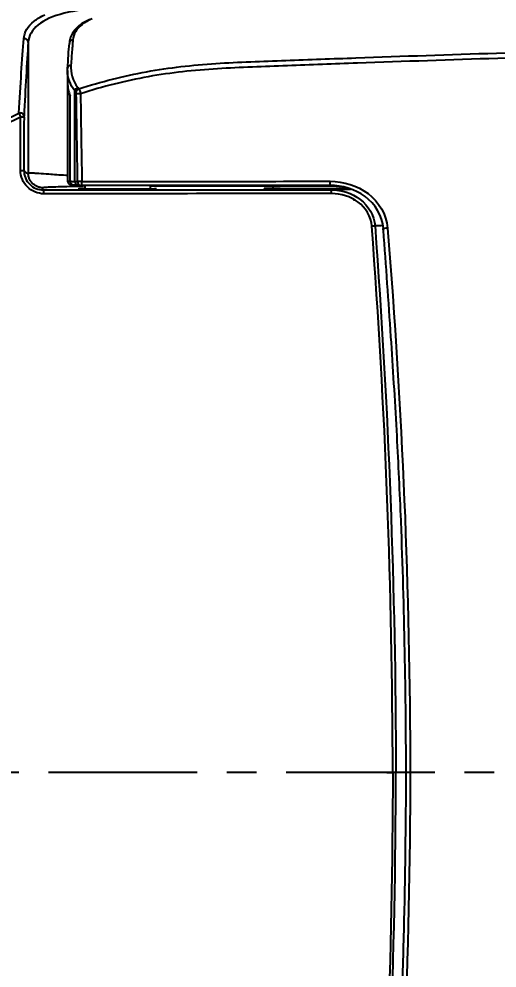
# Model space of a CAD drawing. Header units: millimetres. Extents: x 5 to 3846, y 5 to 2747.
# Drawn here: x 874.4 to 995, y 2278.5 to 2518.1 of the extents above; entities that cross this region are included whole.
import ezdxf

# ---------------------------------------------------------------- set-up
doc = ezdxf.new("R2010")
doc.units = ezdxf.units.MM
doc.linetypes.add('CENTER', pattern=[2, 1.25, -0.25, 0.25, -0.25])
doc.layers.get('0').update_dxf_attribs({"color": 255})
doc.dimstyles.new('ISO-25', dxfattribs={"dimtxt": 2.5, "dimasz": 2.5, "dimexe": 1.25, "dimexo": 0.625, "dimtad": 1, "dimdsep": 46, "dimtxsty": 'Standard', "dimcen": 2.5, "dimadec": 0, "dimazin": 0, "dimtfac": 1, "dimtmove": 0, "dimatfit": 3, "dimfxl": 1, "dimarcsym": 0})

# ---------------------------------------------------------------- blocks, each defined once
blk = doc.blocks.new('*D192')
at = {"color": 3, "lineweight": -2, "transparency": 16777216}
for p, q in [((714.82, 2331.88), (714.82, 2648.35)), ((1402.77, 2331.88), (1402.77, 2648.35)), ((731.07, 2640.23), (1386.52, 2640.23))]:
    blk.add_line(p, q, dxfattribs=at)
at = {"color": 3, "transparency": 16777216}
for points in [[(731.07, 2642.93), (731.07, 2637.52), (714.82, 2640.23)], [(1386.52, 2642.93), (1386.52, 2637.52), (1402.77, 2640.23)]]:
    blk.add_solid(points, dxfattribs=at)
at = {"layer": 'DEFPOINTS', "color": 0, "transparency": 16777216}
for p in [(1402.77, 2640.23), (714.82, 2327.82), (1402.77, 2327.81)]:
    blk.add_point(p, dxfattribs=at)
at = {"color": 3, "transparency": 16777216, "insert": (1058.79, 2656.48), "char_height": 19.5, "attachment_point": 5}
blk.add_mtext('688', dxfattribs=at)

msp = doc.modelspace()

# ---------------------------------------------------------------- linework, layer by layer
at = {"linetype": 'Continuous'}
for p, q in [((876.69, 2512.21), (876.69, 2479.27)), ((886.6, 2505.12), (886.6, 2502.04)), ((886.6, 2502.04), (886.6, 2477.27)), ((888.46, 2477.1), (888.46, 2499.96)), ((890.98, 2476.06), (890.98, 2475.21)), ((907.56, 2475.18), (907.57, 2476.08)), ((938.39, 2475.81), (938.39, 2475.24)), ((946.74, 2475.81), (938.39, 2475.81)), ((955.09, 2475.81), (946.74, 2475.81))]:
    msp.add_line(p, q, dxfattribs=at)
at = {"linetype": 'CENTER', "ltscale": 30}
msp.add_line((1519.31, 2327.82), (673.33, 2327.82), dxfattribs=at)
at = {"linetype": 'Continuous'}
msp.add_arc((890.09, 2477.06), 1, 267.3073, 270.0462, dxfattribs=at)
at = {"linetype": 'Continuous', "extrusion": (0, 0, -1)}
msp.add_arc((-937.89, 2475.81), 0.5, 144.5133, 180, dxfattribs=at)
at = {"linetype": 'Continuous'}
for centre, major_axis, ratio, start_param, end_param in [((875.69, 2512.21), (0.997, -0.08), 0.915973, 0.087089, 1.777726), ((888.06, 2511.93), (-0.997, 0.081), 0.918544, 4.876409, 6.371582), ((887.61, 2505.63), (-0.998, 0.064), 0.878126, 4.920987, 6.356196), ((889.39, 2499.96), (-0.799, -0.602), 0.843066, 4.353376, 5.553888), ((889.64, 2499.63), (-0.8, -0.6), 0.842486, 4.357484, 5.555391), ((889.74, 2499.21), (-1, -0.017), 0.044597, 4.578487, 5.916284), ((874.62, 2493.59), (-0.999, 0.047), 0.80417, 3.20034, 5.025422), ((874.61, 2493.31), (1, -0.002), 0.046493, 0.034944, 1.418495), ((889.39, 2477.1), (-0.047, -0.999), 0.933448, 4.756264, 6.283604), ((890.09, 2477.06), (-0.047, -0.999), 0.933448, 4.756262, 6.283161), ((890.09, 2477.06), (-1, -0.015), 0.038269, 4.577221, 5.916385), ((890.09, 2477.06), (-0.001, 1), 0.134323, 3.12398, 4.752189), ((952.78, 2477.1), (0, -1), 0.11183, 6.265622, 7.889825), ((953.09, 2473.99), (0.001, -1), 0.11198, 1.618618, 3.124029), ((963.29, 2465.78), (-0.997, -0.075), 0.024217, 3.573027, 4.601305), ((967.24, 2465.3), (-0.997, -0.082), 0.023166, 4.602609, 6.284064), ((967.24, 2465.3), (-0.997, -0.082), 0.023166, 0.000805, 0.401516)]:
    msp.add_ellipse(centre, major_axis=major_axis, ratio=ratio, start_param=start_param, end_param=end_param, dxfattribs=at)
for points, degree, knots in [([(761.03, 2479.95), (776.1, 2492.06), (792.58, 2501.7), (819.4, 2512.45), (828.69, 2515.4), (847.39, 2519.83), (856.83, 2521.33), (871.1, 2522.52), (875.87, 2522.74), (885.46, 2522.94), (890.26, 2522.93), (904.67, 2522.91), (914.27, 2522.89), (943.09, 2522.86), (962.3, 2522.87), (981.51, 2522.87)], 3, [0, 0, 0, 0, 0.25, 0.25, 0.375, 0.375, 0.5, 0.5, 0.5625, 0.5625, 0.625, 0.625, 0.75, 0.75, 1, 1, 1, 1]), ([(981.65, 2523.02), (962.43, 2523.02), (943.21, 2523.01), (914.38, 2523.04), (904.77, 2523.07), (885.55, 2523.09), (875.92, 2523.07), (856.92, 2521.49), (847.54, 2520.01), (829.02, 2515.65), (819.83, 2512.76), (801.96, 2505.65), (793.27, 2501.42), (776.71, 2491.78), (768.8, 2486.37), (761.28, 2480.35)], 3, [0, 0, 0, 0, 0.25, 0.25, 0.375, 0.375, 0.5, 0.5, 0.625, 0.625, 0.75, 0.75, 0.875, 0.875, 1, 1, 1, 1]), ([(907.67, 2521.38), (903.56, 2521.39), (899.52, 2521.26), (892.01, 2520.71), (888.58, 2520.28), (882.93, 2518.86), (880.68, 2517.87), (877.65, 2515.39), (876.82, 2513.9), (876.69, 2512.21)], 3, [0, 0, 0, 0, 0.25, 0.25, 0.5, 0.5, 0.75, 0.75, 1, 1, 1, 1]), ([(875.56, 2513.12), (875.71, 2514.82), (876.57, 2516.33), (878.9, 2518.16), (879.8, 2518.69), (880.86, 2519.17)], 3, [0, 0, 0, 0, 0.680334, 0.680334, 1, 1, 1, 1]), ([(892.23, 2517.98), (891.76, 2517.79), (890.73, 2517.3), (889.41, 2516.39), (888.25, 2515.23), (887.48, 2513.92), (887.12, 2512.83), (887.09, 2512.17), (887.1, 2512.01)], 3, [0, 0, 0, 0, 0.147398, 0.347683, 0.549268, 0.745305, 0.936173, 1, 1, 1, 1]), ([(892.78, 2518.13), (891.82, 2517.73), (891, 2517.27), (888.89, 2515.69), (888.1, 2514.37), (887.97, 2512.85)], 3, [0, 0, 0, 0, 0.319892, 0.319892, 1, 1, 1, 1]), ([(874.35, 2494.37), (874.54, 2497.95), (874.74, 2501.33), (875.14, 2507.66), (875.35, 2510.7), (875.56, 2513.12)], 3, [0, 0, 0, 0, 0.5, 0.5, 1, 1, 1, 1]), ([(876.69, 2512.21), (876.5, 2509.8), (876.32, 2506.78), (875.97, 2500.5), (875.79, 2497.15), (875.62, 2493.59)], 3, [0, 0, 0, 0, 0.5, 0.5, 1, 1, 1, 1]), ([(887.97, 2512.85), (887.94, 2512.59), (887.92, 2512.32), (887.8, 2510.93), (887.7, 2509.72), (887.56, 2507.84), (887.51, 2507.18), (887.46, 2506.5)], 3, [0, 0, 0, 0, 0.140332, 0.140332, 0.702093, 0.702093, 1, 1, 1, 1]), ([(889.44, 2500.47), (895.08, 2502.31), (900.78, 2503.75), (912.31, 2505.86), (918.13, 2506.51), (929.87, 2507.26), (935.78, 2507.44), (947.58, 2507.88), (953.48, 2508.1), (983.01, 2509.17), (1006.67, 2509.92), (1077.72, 2511.84), (1125.18, 2512.64), (1172.71, 2513.01)], 3, [0, 0, 0, 0, 0.0625, 0.0625, 0.125, 0.125, 0.1875, 0.1875, 0.25, 0.25, 0.5, 0.5, 1, 1, 1, 1]), ([(1172.75, 2511.63), (1125.31, 2511.27), (1077.91, 2510.48), (1006.97, 2508.58), (983.34, 2507.82), (953.86, 2506.76), (947.97, 2506.54), (936.19, 2506.1), (930.29, 2505.93), (918.56, 2505.2), (912.73, 2504.58), (901.21, 2502.51), (895.51, 2501.09), (889.87, 2499.26)], 3, [0, 0, 0, 0, 0.5, 0.5, 0.75, 0.75, 0.8125, 0.8125, 0.875, 0.875, 0.9375, 0.9375, 1, 1, 1, 1]), ([(888.8, 2499.21), (888.8, 2499.27), (888.8, 2499.33), (888.78, 2499.43), (888.77, 2499.48), (888.75, 2499.56), (888.73, 2499.6), (888.71, 2499.63), (888.71, 2499.63), (888.71, 2499.63)], 3, [0, 0, 0, 0, 0.325396, 0.325396, 0.651916, 0.651916, 0.962747, 0.962747, 1, 1, 1, 1]), ([(889.44, 2500.47), (889.45, 2500.46), (889.46, 2500.45), (889.51, 2500.37), (889.56, 2500.27), (889.66, 2500.03), (889.71, 2499.88), (889.79, 2499.58), (889.84, 2499.42), (889.87, 2499.26)], 3, [0, 0, 0, 0, 0.037757, 0.037757, 0.352454, 0.352454, 0.679855, 0.679855, 1, 1, 1, 1]), ([(887.28, 2477.16), (887.28, 2480.57), (887.28, 2487.73), (887.28, 2494.88), (887.28, 2498.62)], 3, [0, 0, 0, 0, 0.476643, 1, 1, 1, 1]), ([(889.87, 2499.26), (889.88, 2498.59), (889.89, 2497.93), (889.95, 2494.6), (889.99, 2491.93), (890.1, 2485.21), (890.16, 2481.16), (890.22, 2477.1)], 3, [0, 0, 0, 0, 0.090182, 0.090182, 0.450913, 0.450913, 1, 1, 1, 1]), ([(781.55, 2327.82), (781.57, 2332.02), (781.71, 2336.27), (782.21, 2344.68), (782.58, 2348.87), (784.04, 2361.39), (785.48, 2369.68), (791.22, 2394.35), (796.91, 2410.17), (812.47, 2440.06), (822.09, 2453.66), (845.69, 2477.54), (859.14, 2487.24), (874.35, 2494.37)], 3, [0, 0, 0, 0, 0.0625, 0.0625, 0.125, 0.125, 0.25, 0.25, 0.5, 0.5, 0.75, 0.75, 1, 1, 1, 1]), ([(874.76, 2493.36), (859.63, 2486.28), (846.25, 2476.64), (822.8, 2452.9), (813.24, 2439.38), (797.79, 2409.66), (792.15, 2393.94), (784.54, 2361.24), (782.64, 2344.65), (782.55, 2327.82)], 3, [0, 0, 0, 0, 0.25, 0.25, 0.5, 0.5, 0.75, 0.75, 1, 1, 1, 1]), ([(874.35, 2494.37), (874.38, 2494.32), (874.41, 2494.27), (874.48, 2494.09), (874.54, 2493.96), (874.65, 2493.68), (874.7, 2493.52), (874.76, 2493.36)], 3, [0, 0, 0, 0, 0.222335, 0.222335, 0.606245, 0.606245, 1, 1, 1, 1]), ([(875.62, 2493.31), (875.62, 2493.32), (875.62, 2493.32), (875.62, 2493.36), (875.62, 2493.4), (875.62, 2493.48), (875.62, 2493.51), (875.62, 2493.56), (875.62, 2493.58), (875.62, 2493.59)], 3, [0, 0, 0, 0, 0.034675, 0.034675, 0.394406, 0.394406, 0.780106, 0.780106, 1, 1, 1, 1]), ([(880.65, 2473.99), (879.09, 2473.99), (877.57, 2474.63), (875.38, 2476.81), (874.74, 2478.35), (874.74, 2479.91)], 3, [0, 0, 0, 0, 0.5, 0.5, 1, 1, 1, 1]), ([(875.6, 2479.87), (875.6, 2478.58), (876.14, 2477.29), (877.96, 2475.48), (879.23, 2474.95), (880.51, 2474.95)], 3, [0, 0, 0, 0, 0.5, 0.5, 1, 1, 1, 1]), ([(875.6, 2479.87), (875.95, 2479.49), (876.13, 2479.36), (876.44, 2479.14), (876.69, 2479.27)], 2, [0, 0, 0, 0.489819, 0.489819, 1, 1, 1]), ([(876.69, 2479.27), (876.75, 2479.28), (876.86, 2479.3), (877.37, 2479.29), (878.17, 2479.25), (879.55, 2479.15), (881.98, 2478.98), (884.73, 2478.79), (886.57, 2478.68), (886.79, 2478.66)], 3, [0, 0, 0, 0, 0.111737, 0.229329, 0.352791, 0.482135, 0.694469, 0.963993, 1, 1, 1, 1]), ([(890.63, 2475.85), (889.75, 2475.84), (887.65, 2475.8), (884.78, 2475.74), (882.44, 2475.66), (880.89, 2475.58), (880.61, 2475.52), (880.47, 2475.49)], 3, [0, 0, 0, 0, 0.140495, 0.356187, 0.574068, 0.785469, 1, 1, 1, 1]), ([(886.61, 2477.27), (886.61, 2477.14), (886.64, 2476.91), (886.81, 2476.62), (887.01, 2476.44), (887.19, 2476.34), (887.36, 2476.28), (887.53, 2476.24), (887.71, 2476.21), (887.93, 2476.19), (888.04, 2476.18)], 3, [0, 0, 0, 0, 0.069082, 0.134508, 0.193794, 0.255135, 0.338293, 0.491837, 0.766637, 1, 1, 1, 1]), ([(966.32, 2465.22), (966.06, 2468.45), (964.23, 2471.37), (959.12, 2475.18), (955.97, 2476.11), (952.78, 2476.11)], 3, [0, 0, 0, 0, 0.5, 0.5, 1, 1, 1, 1]), ([(952.89, 2477.14), (956.32, 2477.14), (959.72, 2476.11), (965.16, 2471.94), (967.06, 2468.8), (967.35, 2465.34)], 3, [0, 0, 0, 0, 0.5, 0.5, 1, 1, 1, 1]), ([(880.47, 2475.49), (880.4, 2475.44), (880.26, 2475.35), (880.26, 2475.22), (880.36, 2475.09), (880.45, 2475), (880.51, 2474.95)], 3, [0, 0, 0, 0, 0.243839, 0.515235, 0.722954, 1, 1, 1, 1]), ([(909.03, 2475.27), (909, 2475.25), (908.83, 2475.23), (907.68, 2475.17), (905.85, 2475.14), (901.23, 2475.11), (898.5, 2475.11), (893.63, 2475.15), (891.59, 2475.18), (889.86, 2475.25), (889.53, 2475.27), (889.49, 2475.29)], 3, [0, 0, 0, 0, 0.09782, 0.09782, 0.352808, 0.352808, 0.607796, 0.607796, 0.862784, 0.862784, 1, 1, 1, 1]), ([(936.24, 2475.37), (936.28, 2475.38), (936.4, 2475.39), (936.94, 2475.42), (937.52, 2475.44), (938.28, 2475.46)], 3, [0, 0, 0, 0, 0.371976, 0.371976, 1, 1, 1, 1]), ([(936.76, 2475.3), (936.7, 2475.3), (936.54, 2475.31), (936.44, 2475.32), (936.42, 2475.33), (936.46, 2475.32)], 3, [0, 0, 0, 0, 0.229544, 0.681176, 1, 1, 1, 1]), ([(943.93, 2475.17), (941.25, 2475.18), (938.94, 2475.22), (937.2, 2475.27), (936.9, 2475.29), (936.68, 2475.3)], 3, [0, 0, 0, 0, 0.783469, 0.783469, 1, 1, 1, 1]), ([(957.26, 2475.32), (957.24, 2475.31), (957.11, 2475.29), (956.16, 2475.23), (954.33, 2475.19), (949.55, 2475.15), (946.61, 2475.15), (943.93, 2475.17)], 3, [0, 0, 0, 0, 0.133495, 0.133495, 0.566747, 0.566747, 1, 1, 1, 1]), ([(953.09, 2475.01), (955.75, 2475.01), (958.38, 2474.18), (962.53, 2470.98), (964, 2468.53), (964.2, 2465.86)], 3, [0, 0, 0, 0, 0.5, 0.5, 1, 1, 1, 1]), ([(963.4, 2465.82), (963.22, 2468.25), (961.83, 2470.47), (958.01, 2473.33), (955.61, 2474.04), (953.21, 2474.04)], 3, [0, 0, 0, 0, 0.5, 0.5, 1, 1, 1, 1]), ([(955.21, 2475.44), (955.46, 2475.43), (955.7, 2475.43), (956.57, 2475.4), (957, 2475.38), (957.17, 2475.35)], 3, [0, 0, 0, 0, 0.241794, 0.241794, 1, 1, 1, 1]), ([(966.19, 2465.22), (966.2, 2465.08), (966.91, 2455.98), (968.11, 2438.99), (969.61, 2414.97), (970.33, 2399.92), (970.63, 2392.77)], 3, [0, 0, 0, 0, 0.005538, 0.37756, 0.704054, 1, 1, 1, 1]), ([(782.55, 2327.82), (782.59, 2319.42), (783.09, 2311.05), (785.03, 2294.39), (786.47, 2286.12), (790.24, 2269.93), (792.58, 2261.98), (798.23, 2246.4), (801.57, 2238.74), (809.26, 2223.9), (813.58, 2216.78), (823.29, 2203.22), (828.64, 2196.84), (840.22, 2185.1), (846.47, 2179.72), (860.01, 2170.04), (867.2, 2165.82), (874.76, 2162.28)], 3, [0, 0, 0, 0, 0.125, 0.125, 0.25, 0.25, 0.375, 0.375, 0.5, 0.5, 0.625, 0.625, 0.75, 0.75, 0.875, 0.875, 1, 1, 1, 1]), ([(971.44, 2287.99), (971.28, 2281.23), (970.84, 2266.75), (969.83, 2244.77), (968.42, 2221.23), (967.16, 2203.19), (966.35, 2192.64), (966.17, 2190.42)], 3, [0, 0, 0, 0, 0.207579, 0.444747, 0.675261, 0.931573, 1, 1, 1, 1])]:
    msp.add_open_spline(points, degree=degree, knots=knots, dxfattribs=at)
for points, degree in [([(886.61, 2505.63), (886.76, 2507.88), (886.9, 2510.07), (887.06, 2511.93)], 3), ([(886.6, 2505.03), (886.59, 2505.23), (886.6, 2505.43), (886.61, 2505.63)], 3), ([(888.46, 2499.96), (887.21, 2501.55), (886.61, 2503.27), (886.6, 2505.03)], 3), ([(887.46, 2506.5), (887.32, 2504.53), (887.87, 2502.59), (889.2, 2500.81)], 3), ([(886.6, 2502.04), (886.6, 2500.89), (886.82, 2499.74), (887.28, 2498.62)], 3), ([(888.71, 2499.63), (888.62, 2499.74), (888.54, 2499.85), (888.46, 2499.96)], 3), ([(889.2, 2500.81), (889.28, 2500.69), (889.36, 2500.58), (889.44, 2500.47)], 3), ([(889.16, 2477.06), (889.05, 2484.45), (888.93, 2491.83), (888.8, 2499.21)], 3), ([(874.74, 2479.91), (874.74, 2484.4), (874.75, 2488.88), (874.76, 2493.36)], 3), ([(875.62, 2493.31), (875.61, 2488.83), (875.6, 2484.35), (875.6, 2479.87)], 3), ([(874.74, 2479.91), (875.2, 2479.91), (875.58, 2479.89), (875.6, 2479.87)], 3), ([(886.6, 2477.27), (886.6, 2477.23), (886.82, 2477.2), (887.28, 2477.16)], 3), ([(888.25, 2476.16), (887.74, 2476.16), (887.28, 2476.64), (887.28, 2477.16)], 3), ([(887.28, 2477.16), (887.58, 2477.14), (887.97, 2477.12), (888.46, 2477.1)], 3), ([(889.39, 2476.1), (888.92, 2476.12), (888.54, 2476.14), (888.25, 2476.16)], 3), ([(888.46, 2477.1), (888.69, 2477.09), (888.92, 2477.07), (889.16, 2477.06)], 3), ([(889.34, 2476.1), (890.04, 2476.06)], 1), ([(952.78, 2476.11), (931.85, 2476.1), (910.95, 2476.08), (890.09, 2476.06)], 3), ([(890.22, 2477.1), (911.08, 2477.12), (931.97, 2477.13), (952.89, 2477.14)], 3), ([(938.38, 2475.89), (928.14, 2475.9), (917.91, 2475.92), (907.67, 2475.93)], 3), ([(955.48, 2475.87), (955.35, 2475.87), (955.23, 2475.87), (955.1, 2475.87)], 3), ([(880.51, 2474.95), (904.66, 2474.97), (928.86, 2474.99), (953.09, 2475.01)], 3), ([(880.65, 2473.99), (880.64, 2474.49), (880.58, 2474.94), (880.51, 2474.95)], 3), ([(953.21, 2474.04), (928.98, 2474.03), (904.79, 2474.01), (880.65, 2473.99)], 3), ([(889.49, 2475.29), (889.48, 2475.3), (889.49, 2475.3), (889.5, 2475.31)], 3), ([(936.68, 2475.3), (936.32, 2475.32), (936.17, 2475.34), (936.24, 2475.37)], 3), ([(953.09, 2475.01), (954.76, 2475.07), (956.41, 2475.13), (958.05, 2475.19)], 3), ([(957.24, 2475.34), (957.26, 2475.33), (957.27, 2475.33), (957.26, 2475.32)], 3), ([(959.04, 2472.25), (958.94, 2472.43), (958.82, 2472.6)], 2), ([(968.67, 2327.82), (968.59, 2373.89), (966.83, 2419.89), (963.4, 2465.82)], 3), ([(966.22, 2465.94), (965.54, 2465.91), (964.87, 2465.89), (964.2, 2465.86)], 3), ([(964.2, 2465.86), (967.63, 2419.92), (969.39, 2373.91), (969.47, 2327.82)], 3), ([(967.35, 2465.34), (971.1, 2419.6), (973.01, 2373.72), (973.08, 2327.82)], 3), ([(972.05, 2327.82), (972.01, 2349.62), (971.56, 2371.41), (970.7, 2393.18)], 3), ([(968.67, 2327.82), (968.59, 2281.75), (966.83, 2235.76), (963.4, 2189.83)], 3), ([(964.2, 2189.78), (967.63, 2235.72), (969.39, 2281.74), (969.47, 2327.82)], 3), ([(967.18, 2327.82), (967.71, 2327.82), (968.2, 2327.82), (968.43, 2327.82)], 3), ([(973.08, 2327.82), (973.01, 2281.92), (971.1, 2236.04), (967.35, 2190.3)], 3), ([(971.17, 2327.82), (970.26, 2327.82), (969.35, 2327.82), (968.43, 2327.82)], 3), ([(969.47, 2327.82), (969.47, 2327.82), (969.47, 2327.82), (969.47, 2327.82)], 3), ([(969.47, 2327.82), (969.47, 2327.82), (969.47, 2327.82), (969.47, 2327.82)], 3), ([(971.52, 2287.98), (971.85, 2301.26), (972.03, 2314.54), (972.05, 2327.82)], 3)]:
    msp.add_open_spline(points, degree=degree, dxfattribs=at)
msp.add_rational_spline([(880.47, 2475.49), (876.7, 2475.49), (876.69, 2479.27)], [1, 0.707842356789, 1], degree=2, dxfattribs=at)

# ---------------------------------------------------------------- dimensions: what is measured, and where the dimension line sits
dim = msp.add_linear_dim(base=(1402.77, 2640.23), p1=(714.82, 2327.82), p2=(1402.77, 2327.81), dimstyle='ISO-25', override={"dimscale": 6.5, "dimtxt": 3, "dimgap": 1, "dimdec": 0, "dimclrd": 3, "dimclre": 3, "dimclrt": 3, "dimtdec": 0})
dim.commit()
dim.dimension.update_dxf_attribs({"geometry": '*D192', "text_midpoint": (1058.79, 2656.48)})

doc.saveas('drawing.dxf')
